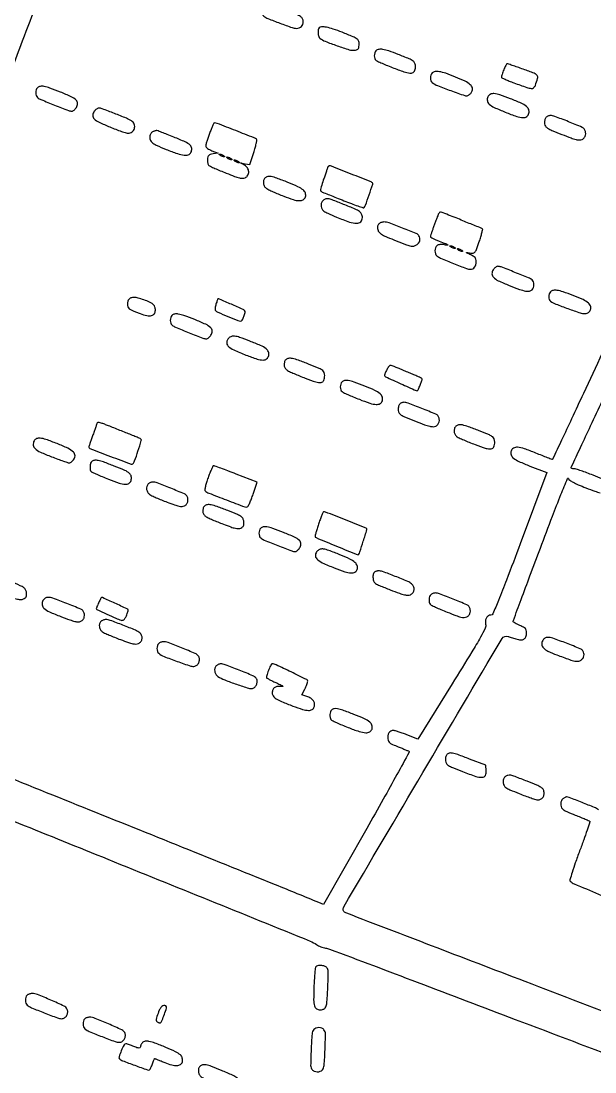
# Model space of a CAD drawing. Header units: metres. Extents: x 244 to 6504, y 133 to 4776.
# Drawn here: x 3551.1 to 3808.2, y 1717.7 to 2188.7 of the extents above; entities that cross this region are included whole.
import ezdxf

# ---------------------------------------------------------------- set-up
doc = ezdxf.new("R2010")
doc.units = ezdxf.units.M
doc.header["$MEASUREMENT"] = 0

msp = doc.modelspace()

# ---------------------------------------------------------------- linework, layer by layer
for points in [[(3073.43, 1797.58, -0.000015), (3212.47, 1744.26, -0.000001), (3356.48, 1689.04, -0.090549)], [(3360.94, 1697.34, -0.000001), (3222.9, 1750.06, -0.000075), (3098.13, 1797.73, -0.00214)], [(2390.74, 4302.36, -0.000001), (2436.6, 4383.87, -0.253439)], [(5649.78, 2908.29, -0.000001), (5592.12, 2927.27, -0.000136)], [(1770.95, 4232.21, -0.000001), (1756.31, 4203.53, -0.092463)], [(2358.85, 2292.47, -0.000002), (2402.87, 2275.77, -0.000001), (2455, 2255.99, -0.000469)], [(2661.8, 3304.26, -0.000001), (2697.55, 3290.75, -0.000089)], [(2166.88, 2385.74, -0.000003), (2059.01, 2428.09, -0.099946)], [(2836.31, 1902.63, -0.000001), (2798.12, 1918.05, -0.081722)], [(2910.82, 2101.23, -0.000002), (2871.64, 2116.15, -0.08954)], [(4072.04, 2648.41, -0.000003), (4098.22, 2621.39, -0.000215)], [(3742.17, 2759.42, 0.000002), (3749.92, 2779.53, 0.000119)], [(3810.74, 2887.17, 0.000009), (3776.68, 2810.24, 0.000019)], [(2835.59, 1257.96, 0.000001), (2811.6, 1266.94)], [(2724.87, 2153.38, -0.00001), (2851.52, 2105.29, -0.308463)], [(3433.83, 1894.18, -0.000012), (3289.85, 1953, -0.000025), (3146.63, 2011.53, -0.11823)], [(2592.86, 1267.89, -0.000002), (2552.45, 1283.32, -0.105537)], [(3876.12, 2185.9, -0.000016), (3862.9, 2154.5, -0.000017), (3849.7, 2123.12, -0.088776)], [(3516.32, 2200.84, -0.000009), (3520.1, 2210.15, -0.000058)], [(3811.41, 2039.83, -0.000862), (3803.01, 2021.78, -0.00006), (3797.73, 2010.48, -0.000099), (3793.26, 2000.95, -0.000003), (3789.22, 1992.32, -0.031217), (3789.16, 1992.21, -0.358181), (3789.06, 1992.17, -0.000409), (3786.93, 1993, -0.003164), (3784.52, 1993.95, -0.001908), (3781.68, 1995.1, 0.01332), (3776.56, 1997.05, 0.063688), (3773.51, 1997.69, 0.144844), (3771.67, 1997.31, 0.19493), (3770.59, 1996.01, 0.162486), (3770.62, 1994.3, 0.141932), (3771.66, 1992.84, 0.063184), (3774.14, 1991.34, 0.011609), (3779.08, 1989.29), (3786.66, 1986.34), (3774.7, 1954.4, -0.001281), (3768.56, 1938.16, -0.006359), (3764.98, 1929.08, -0.003828), (3762.43, 1923.01, -0.300176), (3761.6, 1922.46, 0.131357), (3760.44, 1922.15, 0.128751), (3759.58, 1921.3, 0.108894), (3759.15, 1920.01, 0.075065), (3759.23, 1918.46, -0.160951), (3758.99, 1916.56, -0.017594), (3756.95, 1912.6, -0.01018), (3753.05, 1905.97, -0.001253), (3744.21, 1891.69), (3728.79, 1866.94), (3723.85, 1868.86, 0.006761), (3721.88, 1869.6, 0.008649), (3720.05, 1870.22, 0.006947), (3718.5, 1870.69, 0.070079), (3717.83, 1870.79, 0.133424), (3716.76, 1870.5, 0.116672), (3715.92, 1869.7, 0.099571), (3715.43, 1868.48, 0.074118), (3715.39, 1867.03, 0.086748), (3715.7, 1865.98, 0.115157), (3716.34, 1865.21, 0.060911), (3717.56, 1864.5, 0.010351), (3720.06, 1863.48, -0.004456), (3721.79, 1862.79, -0.006357), (3723.32, 1862.15, -0.003708), (3724.59, 1861.59, -0.090496), (3724.91, 1861.37, -0.333299), (3724.96, 1861.01, -0.000193), (3719.51, 1851.07, -0.002147), (3713.35, 1839.97, -0.001295), (3705.96, 1826.87), (3686.61, 1792.76), (3684.55, 1793.62, 0.002996), (3665.12, 1801.58, 0.000075), (3576.28, 1837.36, 0.000083), (3488.11, 1872.83, 0.002648)], [(3826.61, 1739.25, -0.000098), (3776.91, 1758.25, -0.000161), (3734.93, 1774.32, -0.000007), (3697.02, 1788.85, -0.036058), (3696.29, 1789.2, -0.420479), (3695.62, 1791.68, -0.000346), (3731.07, 1851.87, -0.00035), (3766.59, 1912, -0.365842), (3769.28, 1912.94, 0.012075), (3769.76, 1912.77, 0.002214), (3770.66, 1912.47, 0.002379), (3771.72, 1912.14, 0.002161), (3772.81, 1911.81, 0.053033), (3774.96, 1911.41, 0.154928), (3776.41, 1911.74, 0.182339), (3777.25, 1912.8, 0.078587), (3777.54, 1914.61, 0.060975), (3777.41, 1915.69, 0.126977), (3777.01, 1916.43, 0.086183), (3776.19, 1917.05, 0.01829), (3774.56, 1917.82, -0.013893), (3773.42, 1918.35, -0.020894), (3772.45, 1918.88, -0.016692), (3771.72, 1919.36, -0.249196), (3771.58, 1919.62, -0.084418), (3771.66, 1920.03, -0.000072), (3775.16, 1929.51, -0.000771), (3779.09, 1940.09, -0.000472), (3783.76, 1952.55, -0.001558), (3789.15, 1966.78, -0.004633), (3792.97, 1976.49, -0.002001), (3795.91, 1983.7, -0.69982), (3796.33, 1983.68, 0.167408), (3796.88, 1982.94, 0.028121), (3798.4, 1982.02, 0.02199), (3800.72, 1980.92, 0.007728), (3804.15, 1979.53, 0.005399), (3808.19, 1978.02, 0.028314), (3810.47, 1977.34, 0.054267)], [(3547.02, 2166.94, -0.001275), (3551.79, 2179.86, -0.004063), (3558.46, 2197.35, -0.001088)], [(3443.76, 1890.56, -0.00001), (3456.01, 1923.2, -0.000175)], [(4088.57, 1641.86, -0.000003), (4069.13, 1648.86, -0.000251)], [(3121.11, 1058.8, -0.000012), (2978.85, 1116.92, -0.000024), (2837.26, 1174.78, -0.126636)], [(3509.87, 1845.44, -0.000461), (3590.01, 1813.07, -0.000033), (3680.68, 1776.36, -0.060123), (3683.49, 1774.8, 0.041907), (3684.3, 1774.31, 0.02342), (3685.35, 1773.86, 0.023222), (3686.46, 1773.49, 0.0347), (3687.46, 1773.29, -0.057262), (3689.27, 1772.83, -0.000056), (3728.59, 1757.98, -0.000567), (3772.52, 1741.32, -0.000348), (3824.24, 1721.6, 0.000566)], [(3811.69, 1983.36, 0.004608), (3807.35, 1985.16, 0.006765), (3804.57, 1986.24, 0.008624), (3801.98, 1987.16, 0.006966), (3799.8, 1987.86, 0.06895), (3798.85, 1988.01, -0.035102), (3798.27, 1988.06, -0.064967), (3797.82, 1988.2, -0.105595), (3797.56, 1988.38, -0.283599), (3797.52, 1988.6, -0.015591), (3797.71, 1989.04, -0.00002), (3801.75, 1997.66, -0.000178), (3806.27, 2007.32, -0.00011), (3811.59, 2018.67)], [(3521.25, 1830.31, 0.000027), (3485.54, 1844.15, 0.000122)], [(3809.83, 1835.28, 0.044716), (3807.97, 1836.25, 0.003063), (3802.44, 1838.48, 0.001766), (3796.65, 1840.76, 0.093057), (3795.48, 1840.98, 0.101218), (3795.23, 1840.93, 0.019553), (3794.81, 1840.73, 0.020077), (3794.32, 1840.45, 0.017346), (3793.84, 1840.12, 0.078062), (3793.34, 1839.62, 0.075272), (3793.01, 1838.99, 0.066536), (3792.86, 1838.21, 0.043789), (3792.88, 1837.31, 0.09811), (3793.26, 1836.13, 0.116672), (3794.04, 1835.28, 0.049986), (3795.62, 1834.41, 0.00588), (3799.33, 1832.88, -0.002509), (3801.74, 1831.91, -0.003816), (3803.82, 1831.04, -0.001445), (3805.6, 1830.28, -0.094304), (3805.87, 1830.09, -0.284749), (3805.94, 1829.79, -0.000923), (3804.68, 1826.06, -0.004572), (3803.19, 1821.8, -0.0028), (3801.35, 1816.81, 0.004415), (3799.39, 1811.4, 0.00945), (3797.99, 1807.19, 0.004566), (3796.98, 1803.83, 0.274641), (3797.13, 1803.24, 0.096169), (3798.94, 1802.03, 0.000415), (3820.7, 1792.88, 0.000223)]]:
    msp.add_lwpolyline(points, format="xyb")
for points in [[(3659.4, 2195.6, 0.172792), (3659, 2194.75, 0.045904), (3658.99, 2193.23, 0.046058), (3659.25, 2191.73, 0.162948), (3659.79, 2190.93, 0.069332), (3661.68, 2189.85, 0.005534), (3667.06, 2187.76, 0.004877), (3672.54, 2185.76, 0.085093), (3674.4, 2185.44, 0.081626), (3675.68, 2185.65, 0.112256), (3676.67, 2186.26, 0.114015), (3677.29, 2187.23, 0.086152), (3677.51, 2188.48, 0.124113), (3677.19, 2189.74, 0.123903), (3676.31, 2190.7, 0.046977), (3674.41, 2191.72, 0.004961), (3669.72, 2193.62, 0.013858), (3665.78, 2195.05, 0.03279), (3662.76, 2195.84, 0.043416), (3660.56, 2196.07, 0.20309)], [(3684.58, 2185.66, 0.172792), (3684.17, 2184.82, 0.045904), (3684.16, 2183.3, 0.046058), (3684.43, 2181.8, 0.162948), (3684.96, 2180.99, 0.070758), (3687.34, 2179.64, 0.009877), (3692.67, 2177.66, 0.008367), (3698.1, 2175.86, 0.100242), (3700.29, 2175.64, 0.035375), (3701.41, 2175.83, 0.136688), (3702.02, 2176.17, 0.137683), (3702.36, 2176.77, 0.036094), (3702.55, 2177.88, 0.094259), (3702.4, 2179.51, 0.162321), (3701.64, 2180.62, 0.062553), (3699.81, 2181.68, 0.005608), (3694.9, 2183.68, 0.013858), (3690.95, 2185.12, 0.03279), (3687.93, 2185.91, 0.043416), (3685.73, 2186.13, 0.20309)], [(3710.1, 2175.38, 0.121637), (3709.53, 2174.42, 0.077372), (3709.34, 2173.13, 0.079462), (3709.55, 2171.88, 0.145691), (3710.14, 2171.04, 0.062187), (3710.74, 2170.68, 0.003335), (3712.81, 2169.77, 0.005178), (3715.3, 2168.73, 0.003748), (3718.09, 2167.63, 0.013336), (3723.29, 2165.77, 0.093053), (3725.96, 2165.42, 0.248194), (3727.32, 2166.24, 0.136592), (3727.86, 2168.16, 0.094026), (3727.57, 2169.7, 0.144409), (3726.74, 2170.75, 0.056354), (3724.9, 2171.78, 0.005196), (3720.07, 2173.75, 0.010394), (3715.8, 2175.33, 0.043212), (3713.14, 2176.01, 0.079942), (3711.35, 2176.01, 0.158342)], [(3767.34, 2166.88, 0.006993), (3766.93, 2165.82, 0.008942), (3766.59, 2164.83, 0.007206), (3766.33, 2163.99, 0.072136), (3766.28, 2163.63, 0.283376), (3766.46, 2163.33, 0.007543), (3767.93, 2162.62, 0.013603), (3769.75, 2161.83, 0.008621), (3771.91, 2161.01, 0.003345), (3777.67, 2158.97, 0.05472), (3779.66, 2158.51, 0.203753), (3780.73, 2158.83, 0.130384), (3781.5, 2159.9, 0.022679), (3782.53, 2163.04, 0.232705), (3782.29, 2164.34, 0.140833), (3781.03, 2165.3, 0.006965), (3776.09, 2167.13, 0.001905), (3773.44, 2168.06, 0.00293), (3771.14, 2168.84, 0.000975), (3769.15, 2169.5, 0.083334), (3768.83, 2169.55, 0.252284), (3768.62, 2169.43, 0.014647), (3768.22, 2168.77, 0.019376), (3767.78, 2167.9, 0.012789)], [(3735.27, 2165.44, 0.121606), (3734.7, 2164.48, 0.07741), (3734.51, 2163.19, 0.079707), (3734.72, 2161.95, 0.148195), (3735.31, 2161.12, 0.070136), (3737.68, 2159.78, 0.007463), (3743.61, 2157.53, 0.004186), (3749.87, 2155.33, 0.175828), (3751.27, 2155.36, 0.063265), (3751.75, 2155.62, 0.034879), (3752.27, 2156.04, 0.034162), (3752.75, 2156.56, 0.046087), (3753.1, 2157.09, 0.190317), (3753.28, 2158.67, 0.147101), (3752.36, 2160.17, 0.069033), (3750.01, 2161.73, 0.01647), (3745.72, 2163.63, 0.011253), (3741.35, 2165.29, 0.041995), (3738.5, 2166.03, 0.073912), (3736.57, 2166.07, 0.166909)], [(3558.41, 2158.81, 0.121707), (3557.83, 2157.86, 0.077289), (3557.64, 2156.57, 0.078919), (3557.85, 2155.31, 0.140234), (3558.44, 2154.45, 0.075478), (3560, 2153.51, 0.00307), (3566.1, 2151.05, 0.002644), (3572.31, 2148.63, 0.091929), (3573.84, 2148.35, 0.1241), (3574.28, 2148.46, 0.044854), (3574.83, 2148.82, 0.041089), (3575.38, 2149.34, 0.038349), (3575.86, 2149.96, 0.144616), (3576.4, 2151.75, 0.204264), (3575.76, 2153.27, 0.083875), (3573.55, 2154.79, 0.013489), (3568.73, 2156.88, 0.007872), (3564.03, 2158.68, 0.0413), (3561.36, 2159.41, 0.085269), (3559.64, 2159.44, 0.158885)], [(3760.23, 2154.71, 0.147554), (3759.99, 2152.96, 0.175112), (3760.8, 2151.5, 0.072643), (3763.08, 2150.02, 0.01136), (3768.01, 2147.9, 0.012445), (3773.16, 2145.97, 0.072324), (3776, 2145.43, 0.177487), (3777.64, 2145.95, 0.168341), (3778.61, 2147.42, 0.155306), (3778.51, 2149.08, 0.133998), (3777.47, 2150.48, 0.061709), (3775.1, 2151.92, 0.011604), (3770.41, 2153.89, 0.011258), (3765.64, 2155.64, 0.062218), (3762.96, 2156.2, 0.14201), (3761.32, 2155.86, 0.166531)], [(3583.86, 2148.27, 0.143551), (3583.25, 2146.46, 0.208304), (3583.85, 2144.91, 0.086906), (3586.05, 2143.36, 0.014476), (3590.81, 2141.27, 0.005987), (3593.54, 2140.19, 0.007848), (3596.07, 2139.28, 0.005978), (3598.19, 2138.58, 0.070953), (3599.05, 2138.44, 0.165981), (3600.84, 2139.01, 0.171354), (3601.89, 2140.55, 0.163229), (3601.76, 2142.47, 0.151632), (3600.5, 2143.99, 0.046973), (3598.26, 2145.17, 0.005346), (3592.94, 2147.3, 0.003608), (3587.43, 2149.39, 0.088964), (3585.83, 2149.67, 0.109729), (3585.38, 2149.57, 0.04576), (3584.85, 2149.26, 0.042368), (3584.31, 2148.81, 0.042608)], [(3786.18, 2145.41, 0.081516), (3785.89, 2144.91, 0.039567), (3785.69, 2144.21, 0.037876), (3785.58, 2143.43, 0.044499), (3785.6, 2142.68, 0.131697), (3786.04, 2141.6, 0.093637), (3787.01, 2140.72, 0.038502), (3788.95, 2139.71, 0.004858), (3793.31, 2137.92, 0.005168), (3797.47, 2136.31, 0.029054), (3799.74, 2135.61, 0.057623), (3801.24, 2135.41, 0.110577), (3802.42, 2135.66, 0.11904), (3803.4, 2136.43, 0.107803), (3803.97, 2137.58, 0.102934), (3804.01, 2138.91, 0.099367), (3803.53, 2140.17, 0.152702), (3802.46, 2141.07, 0.003548), (3796.29, 2143.62, 0.005103), (3790.25, 2145.99, 0.0911), (3788.2, 2146.36, 0.065849), (3787.68, 2146.29, 0.044452), (3787.1, 2146.08, 0.044404), (3786.58, 2145.77, 0.065059)], [(3610.47, 2139.29, 0.083087), (3610.01, 2139.08, 0.052697), (3609.55, 2138.7, 0.051293), (3609.18, 2138.22, 0.064817), (3608.94, 2137.71, 0.121339), (3608.82, 2135.89, 0.165565), (3609.6, 2134.46, 0.076876), (3611.67, 2133.09, 0.012553), (3616.1, 2131.18, 0.011392), (3621.11, 2129.3, 0.05357), (3624.1, 2128.61, 0.113988), (3625.98, 2128.8, 0.189076), (3627.18, 2129.82, 0.141609), (3627.56, 2131.61, 0.194478), (3626.85, 2133.07, 0.076867), (3624.6, 2134.53, 0.010915), (3619.52, 2136.7, 0.001506), (3616.6, 2137.86, 0.002456), (3614.11, 2138.82, 0.000332), (3611.89, 2139.66, 0.20422), (3611.76, 2139.66, -0.03769), (3611.65, 2139.62, -0.002418), (3611.32, 2139.52, -0.003526), (3610.92, 2139.41, -0.002617)], [(3635.52, 2138.37, 0.006477), (3634.86, 2136.51, 0.008286), (3634.3, 2134.78, 0.006633), (3633.88, 2133.31, 0.067447), (3633.79, 2132.69, 0.187876), (3633.97, 2132.22, 0.045946), (3634.6, 2131.65, 0.039808), (3635.51, 2131.08, 0.027716), (3636.61, 2130.57), (3639.42, 2129.47), (3637.1, 2129.14, 0.028383), (3635.82, 2128.88, 0.125853), (3635.15, 2128.51, 0.141145), (3634.78, 2127.89, 0.039137), (3634.58, 2126.76, 0.041129), (3634.57, 2125.93, 0.042201), (3634.7, 2125.11, 0.045841), (3634.93, 2124.42, 0.115702), (3635.25, 2124.01, 0.064075), (3635.88, 2123.61, 0.003947), (3637.89, 2122.69, 0.005809), (3640.32, 2121.65, 0.004268), (3643.03, 2120.54, 0.006042), (3646.74, 2119.11, 0.028873), (3648.91, 2118.45, 0.053094), (3650.37, 2118.25, 0.114149), (3651.48, 2118.48, 0.155102), (3652.69, 2119.58, 0.146061), (3653.08, 2121.2, 0.133478), (3652.53, 2122.89, 0.122345), (3651.18, 2124.13), (3649.36, 2125.13), (3651.43, 2124.75), (3653.51, 2124.37), (3655.32, 2129.79, 0.011521), (3655.97, 2131.91, 0.017568), (3656.43, 2133.77, 0.012359), (3656.7, 2135.3, 0.253102), (3656.55, 2135.73, 0.090206), (3655.55, 2136.35, 0.000806), (3647.25, 2139.61, 0.000788), (3638.93, 2142.84, 0.092433), (3637.79, 2143.05, 0.277732), (3637.52, 2142.88, 0.00884), (3636.9, 2141.68, 0.014782), (3636.23, 2140.17, 0.009433)], [(3641.74, 2128.48, -0.027796), (3642.08, 2128.23, -0.102785), (3642.25, 2128.02, -0.335455), (3642.22, 2127.89, -0.190341), (3642.07, 2127.83, -0.067616), (3641.75, 2127.88, -0.024967), (3641.31, 2128.02, -0.024204), (3640.84, 2128.23, -0.026766), (3640.41, 2128.48, -0.027796), (3640.07, 2128.72, -0.102785), (3639.91, 2128.93, -0.335455), (3639.93, 2129.06, -0.190341), (3640.08, 2129.12, -0.067616), (3640.41, 2129.07, -0.024967), (3640.84, 2128.93, -0.024204), (3641.31, 2128.72, -0.026766)], [(3645.05, 2127.15, -0.027796), (3645.39, 2126.9, -0.102785), (3645.56, 2126.7, -0.335455), (3645.54, 2126.57, -0.190341), (3645.38, 2126.51, -0.067616), (3645.06, 2126.55, -0.024967), (3644.62, 2126.7, -0.024204), (3644.16, 2126.9, -0.026766), (3643.73, 2127.15, -0.027796), (3643.39, 2127.4, -0.102785), (3643.22, 2127.6, -0.335455), (3643.24, 2127.73, -0.190341), (3643.4, 2127.79, -0.067616), (3643.72, 2127.75, -0.024967), (3644.16, 2127.6, -0.024204), (3644.62, 2127.4, -0.026766)], [(3648.36, 2125.83, -0.027796), (3648.7, 2125.58, -0.102785), (3648.87, 2125.37, -0.335455), (3648.85, 2125.24, -0.190341), (3648.7, 2125.18, -0.067616), (3648.37, 2125.23, -0.024967), (3647.94, 2125.37, -0.024204), (3647.47, 2125.58, -0.026766), (3647.04, 2125.83, -0.027796), (3646.7, 2126.07, -0.102785), (3646.53, 2126.28, -0.335455), (3646.55, 2126.41, -0.190341), (3646.71, 2126.47, -0.067616), (3647.03, 2126.42, -0.024967), (3647.47, 2126.28, -0.024204), (3647.94, 2126.07, -0.026766)], [(3688.43, 2123.01, 0.005501), (3688.23, 2122.47, 0.000424), (3687.73, 2121.01, 0.000581), (3687.13, 2119.26, 0.000444), (3686.49, 2117.35, 0.004975), (3685.53, 2114.42, 0.052719), (3685.28, 2113.2, 0.167151), (3685.44, 2112.53, 0.161692), (3685.99, 2112.08, -0.004236), (3686.76, 2111.78, -0.000207), (3689.31, 2110.77, -0.000336), (3692.35, 2109.55, -0.000243), (3695.73, 2108.19, 0.005788), (3699.06, 2106.9, 0.009269), (3701.94, 2105.88, 0.00366), (3704.39, 2105.08, 0.283586), (3704.77, 2105.18, 0.107387), (3705.38, 2106.15, 0.003078), (3707.02, 2110.81, 0.001532), (3708.69, 2115.68, 0.290008), (3708.57, 2116.17, 0.097513), (3707.89, 2116.61, 0.000355), (3698.99, 2120.16, 0.000366), (3690.09, 2123.68, 0.094411), (3689.27, 2123.84, 0.129937), (3689.04, 2123.78, 0.064445), (3688.8, 2123.59, 0.057361), (3688.58, 2123.33, 0.053524)], [(3660.42, 2118.41, 0.128172), (3659.77, 2117.3, 0.105458), (3659.68, 2115.93, 0.102069), (3660.16, 2114.61, 0.112338), (3661.12, 2113.64, 0.03319), (3662.03, 2113.13, 0.004882), (3663.97, 2112.24, 0.005492), (3666.28, 2111.24, 0.004693), (3668.74, 2110.24, 0.01718), (3673.04, 2108.69, 0.069056), (3675.78, 2108.22, 0.141945), (3677.5, 2108.65, 0.185496), (3678.5, 2109.9, 0.159147), (3678.48, 2111.57, 0.14059), (3677.49, 2113.01, 0.065233), (3675.14, 2114.48, 0.012867), (3670.57, 2116.42, 0.005957), (3665.66, 2118.29, 0.039849), (3663.15, 2119, 0.092153), (3661.58, 2119.01, 0.153897)], [(3686.52, 2108.4, 0.07805), (3686.03, 2107.9, 0.075243), (3685.7, 2107.27, 0.066537), (3685.55, 2106.5, 0.043849), (3685.57, 2105.59, 0.103518), (3685.96, 2104.41, 0.110713), (3686.79, 2103.52, 0.046467), (3688.47, 2102.58, 0.005436), (3692.42, 2100.87, 0.014869), (3698.2, 2098.65, 0.079339), (3701.52, 2098.06, 0.212552), (3703.28, 2098.8, 0.190496), (3704.01, 2100.64, 0.102761), (3703.68, 2102.2, 0.138659), (3702.78, 2103.31, 0.052863), (3700.77, 2104.42, 0.004978), (3695.55, 2106.56, 0.00223), (3690.41, 2108.58, 0.042031), (3688.75, 2109.06, 0.132078), (3687.67, 2109, 0.077167)], [(3737.9, 2101.88, 0.000034), (3737.58, 2101.04, 0.000008), (3737.07, 2099.65, 0.000009), (3736.49, 2098.07, 0.000009), (3735.9, 2096.49, 0.004386), (3735.36, 2094.98, 0.006091), (3734.9, 2093.62, 0.003903), (3734.54, 2092.47, 0.0744), (3734.48, 2092.1, 0.267737), (3734.64, 2091.82, 0.012389), (3735.65, 2091.27, 0.017743), (3736.93, 2090.66, 0.011502), (3738.45, 2090.05, -0.004424), (3741.34, 2088.95, -0.072283), (3742.23, 2088.43, -0.761534), (3742.14, 2088.22, -0.017857), (3740.44, 2088.5, 0.040121), (3739.57, 2088.6, 0.045003), (3738.73, 2088.55, 0.049613), (3738, 2088.37, 0.088112), (3737.46, 2088.07, 0.127115), (3736.76, 2087.1, 0.088493), (3736.5, 2085.77, 0.08962), (3736.71, 2084.45, 0.13578), (3737.37, 2083.5, 0.07346), (3739.07, 2082.47, 0.00406), (3744.83, 2080.09, 0.003448), (3750.7, 2077.77, 0.092608), (3752.34, 2077.47, 0.112954), (3753.43, 2077.72, 0.116731), (3754.29, 2078.41, 0.099958), (3754.83, 2079.52, 0.064479), (3755.02, 2080.94, 0.063867), (3754.88, 2081.97, 0.117894), (3754.49, 2082.71, 0.083069), (3753.69, 2083.36, 0.020634), (3752.2, 2084.12, -0.007892), (3751.2, 2084.6, -0.044648), (3750.7, 2084.91, -0.679609), (3750.73, 2085.01, -0.091909), (3751.04, 2084.99, 0.044328), (3753.11, 2084.64, 0.207744), (3754.23, 2085.02, 0.115962), (3755.07, 2086.27, 0.010156), (3756.38, 2089.88, 0.008477), (3757.06, 2091.99, 0.013626), (3757.55, 2093.82, 0.007355), (3757.9, 2095.33, 0.316522), (3757.78, 2095.62, 0.041884), (3757.25, 2095.88, 0.000221), (3751.91, 2098.05, 0.001011), (3745.96, 2100.45, 0.000722), (3739.29, 2103.11, 0.184165), (3738.94, 2103.12, 0.093532), (3738.54, 2102.88, 0.072213), (3738.18, 2102.45, 0.051148)], [(3711.26, 2097.63, 0.07051), (3710.91, 2097.06, 0.080534), (3710.75, 2096.44, 0.06979), (3710.79, 2095.73, 0.038555), (3711.02, 2094.89, 0.120099), (3711.68, 2093.88, 0.057703), (3712.95, 2092.95, 0.030615), (3715.13, 2091.87, 0.006182), (3719.13, 2090.25, 0.00372), (3723.81, 2088.47, 0.038402), (3725.79, 2087.9, 0.098948), (3727.06, 2087.89, 0.097549), (3728.24, 2088.37, 0.076271), (3729.21, 2089.24, 0.106987), (3729.73, 2090.27, 0.113439), (3729.77, 2091.38, 0.09397), (3729.33, 2092.48, 0.153805), (3728.17, 2093.46, 0.004313), (3722, 2095.96, 0.006244), (3715.95, 2098.26, 0.088092), (3713.68, 2098.67, 0.057441), (3713.02, 2098.59, 0.043562), (3712.33, 2098.36, 0.044559), (3711.7, 2098.03, 0.074212)], [(3745.08, 2087.4, -0.027796), (3745.42, 2087.16, -0.102785), (3745.59, 2086.95, -0.335455), (3745.56, 2086.82, -0.190341), (3745.41, 2086.76, -0.067616), (3745.09, 2086.81, -0.024967), (3744.65, 2086.95, -0.024204), (3744.18, 2087.16, -0.026766), (3743.75, 2087.4, -0.027796), (3743.41, 2087.65, -0.102785), (3743.25, 2087.86, -0.335455), (3743.27, 2087.99, -0.190341), (3743.42, 2088.05, -0.067616), (3743.75, 2088, -0.024967), (3744.18, 2087.86, -0.024204), (3744.65, 2087.65, -0.026766)], [(3748.39, 2086.08, -0.027796), (3748.73, 2085.83, -0.102785), (3748.9, 2085.63, -0.335455), (3748.88, 2085.5, -0.190341), (3748.72, 2085.44, -0.067616), (3748.4, 2085.48, -0.024967), (3747.96, 2085.63, -0.024204), (3747.5, 2085.83, -0.026766), (3747.07, 2086.08, -0.027796), (3746.73, 2086.33, -0.102785), (3746.56, 2086.53, -0.335455), (3746.58, 2086.66, -0.190341), (3746.73, 2086.72, -0.067616), (3747.06, 2086.68, -0.024967), (3747.49, 2086.53, -0.024204), (3747.96, 2086.33, -0.026766)], [(3762.6, 2077.18, 0.144616), (3762.06, 2075.39, 0.204264), (3762.7, 2073.87, 0.083875), (3764.91, 2072.35, 0.013489), (3769.73, 2070.26, 0.007872), (3774.43, 2068.46, 0.0413), (3777.1, 2067.73, 0.085269), (3778.82, 2067.7, 0.158885), (3780.06, 2068.33, 0.121707), (3780.63, 2069.28, 0.077289), (3780.82, 2070.57, 0.078919), (3780.61, 2071.83, 0.140234), (3780.02, 2072.69, 0.075478), (3778.46, 2073.63, 0.00307), (3772.36, 2076.09, 0.002644), (3766.15, 2078.51, 0.091929), (3764.62, 2078.79, 0.1241), (3764.18, 2078.68, 0.044854), (3763.63, 2078.32, 0.041089), (3763.08, 2077.8, 0.038349)], [(3788.27, 2067.4, 0.123423), (3787.69, 2066.43, 0.075621), (3787.5, 2065.11, 0.079207), (3787.71, 2063.87, 0.171759), (3788.3, 2063.11, 0.048272), (3790.73, 2061.87, 0.006507), (3796.1, 2059.85, 0.004884), (3801.61, 2057.91, 0.081824), (3803.52, 2057.6, 0.056095), (3804.32, 2057.69, 0.068202), (3805.03, 2057.95, 0.072111), (3805.62, 2058.39, 0.074229), (3806.05, 2058.96, 0.180478), (3806.28, 2060.69, 0.156764), (3805.34, 2062.28, 0.073818), (3802.9, 2063.88, 0.017439), (3798.39, 2065.76, 0.008884), (3793.9, 2067.37, 0.041455), (3791.24, 2068.03, 0.080616), (3789.5, 2068.03, 0.157242)], [(3599.48, 2064.09, 0.121661), (3598.9, 2063.13, 0.077344), (3598.71, 2061.84, 0.079274), (3598.92, 2060.59, 0.143783), (3599.51, 2059.74, 0.058678), (3600.05, 2059.41, 0.007644), (3601.29, 2058.84, 0.008814), (3602.79, 2058.22, 0.007266), (3604.41, 2057.61, 0.033814), (3607.45, 2056.74, 0.106882), (3609.56, 2056.75, 0.190815), (3610.79, 2057.57, 0.15333), (3611.26, 2059.11, 0.069897), (3611.04, 2060.56, 0.128265), (3610.43, 2061.58, 0.082485), (3609.19, 2062.45, 0.017455), (3606.77, 2063.5, 0.020752), (3604.08, 2064.43, 0.053211), (3602.07, 2064.81, 0.07943), (3600.56, 2064.7, 0.137906)], [(3638.41, 2061.84, 0.026077), (3638.15, 2060.89, 0.035023), (3638.02, 2060, 0.037819), (3638.02, 2059.29, 0.188187), (3638.19, 2058.93, 0.086359), (3639.3, 2058.21, 0.003448), (3643.74, 2056.34, 0.003214), (3648.24, 2054.51, 0.094977), (3649.45, 2054.28, 0.273411), (3650.17, 2054.71, 0.037407), (3650.94, 2056.38, 0.037558), (3651.44, 2058.16, 0.254834), (3651.19, 2059, 0.089847), (3650.55, 2059.44, 0.000838), (3645.29, 2061.76, 0.000741), (3640, 2064.08, 0.103235), (3639.33, 2064.22, 0.307134), (3639.26, 2064.17, 0.002509), (3639, 2063.52, 0.00774), (3638.72, 2062.75, 0.004768)], [(3618.69, 2056.8, 0.121707), (3618.11, 2055.85, 0.077289), (3617.92, 2054.55, 0.078919), (3618.13, 2053.3, 0.140234), (3618.72, 2052.44, 0.075478), (3620.28, 2051.5, 0.00307), (3626.38, 2049.04, 0.002644), (3632.59, 2046.62, 0.091929), (3634.12, 2046.33, 0.1241), (3634.56, 2046.45, 0.044854), (3635.11, 2046.81, 0.041089), (3635.67, 2047.33, 0.038349), (3636.14, 2047.95, 0.144455), (3636.69, 2049.76, 0.206312), (3636.04, 2051.29, 0.084323), (3633.79, 2052.82, 0.013489), (3628.88, 2054.89, 0.006675), (3624.07, 2056.7, 0.040276), (3621.5, 2057.4, 0.088632), (3619.87, 2057.41, 0.15543)], [(3644.11, 2046.62, 0.166433), (3643.21, 2044.78, 0.234317), (3643.79, 2043.09, 0.087464), (3646.37, 2041.32, 0.01513), (3651.84, 2039.03, 0.012115), (3656.85, 2037.25, 0.074374), (3659.55, 2036.79, 0.18258), (3661.11, 2037.34, 0.157146), (3662.03, 2038.82, 0.160437), (3661.91, 2040.47, 0.132529), (3660.83, 2041.87, 0.060836), (3658.4, 2043.31, 0.011594), (3653.63, 2045.25, 0.006182), (3648.98, 2046.96, 0.049163), (3646.75, 2047.5, 0.116889), (3645.33, 2047.37, 0.11618)], [(3669.69, 2036.93, 0.128411), (3669.05, 2035.82, 0.105778), (3668.96, 2034.45, 0.101782), (3669.44, 2033.12, 0.109947), (3670.4, 2032.13, 0.037584), (3671.34, 2031.61, 0.005266), (3673.37, 2030.71, 0.005992), (3675.8, 2029.69, 0.005058), (3678.4, 2028.67, 0.01359), (3683.21, 2026.98, 0.110513), (3685.51, 2026.77, 0.268175), (3686.69, 2027.68, 0.098478), (3687.12, 2029.81, 0.082521), (3686.89, 2031.19, 0.155047), (3686.22, 2032.1, 0.05626), (3684.69, 2032.96, 0.004008), (3680.16, 2034.84, 0.007254), (3675.32, 2036.72, 0.039867), (3672.63, 2037.48, 0.084222), (3670.91, 2037.53, 0.162979)], [(3714.96, 2032.46, 0.011055), (3714.57, 2031.66, 0.013337), (3714.24, 2030.91, 0.01201), (3714, 2030.26, 0.083103), (3713.94, 2029.92, 0.293164), (3714.34, 2029.3, 0.001533), (3721.22, 2026.18, 0.001481), (3728.12, 2023.08, 0.318113), (3728.8, 2023.22, 0.07691), (3728.93, 2023.42, 0.003811), (3729.27, 2024.14, 0.006077), (3729.67, 2025.01, 0.004349), (3730.08, 2025.99, 0.009696), (3730.71, 2027.6, 0.123569), (3730.78, 2028.24, 0.226627), (3730.5, 2028.65, 0.042165), (3729.65, 2029.07, -0.005884), (3728.78, 2029.43, -0.000834), (3727, 2030.18, -0.00095), (3724.89, 2031.07, -0.000809), (3722.66, 2032.03, 0.003595), (3720.5, 2032.94, 0.005261), (3718.59, 2033.71, 0.00267), (3716.96, 2034.34, 0.090478), (3716.55, 2034.41, 0.193479), (3716.26, 2034.29, 0.030287), (3715.84, 2033.84, 0.029934), (3715.39, 2033.2, 0.02207)], [(3694.87, 2026.99, 0.121707), (3694.29, 2026.04, 0.077289), (3694.1, 2024.75, 0.078919), (3694.31, 2023.49, 0.140234), (3694.9, 2022.63, 0.064604), (3695.51, 2022.24, 0.003738), (3697.51, 2021.33, 0.005633), (3699.93, 2020.29, 0.004109), (3702.64, 2019.19, 0.013556), (3707.39, 2017.45, 0.064239), (3710.23, 2016.88, 0.144481), (3711.94, 2017.26, 0.191696), (3712.94, 2018.49, 0.156307), (3712.94, 2020.21, 0.141293), (3711.94, 2021.68, 0.067215), (3709.59, 2023.17, 0.013825), (3705.06, 2025.08, 0.006675), (3700.25, 2026.89, 0.040276), (3697.68, 2027.59, 0.088632), (3696.05, 2027.6, 0.15543)], [(3720.6, 2016.9, 0.082734), (3720.31, 2016.4, 0.03918), (3720.11, 2015.69, 0.037434), (3720, 2014.89, 0.04338), (3720.02, 2014.13, 0.126532), (3720.45, 2013.02, 0.100008), (3721.4, 2012.14, 0.039954), (3723.31, 2011.16, 0.004686), (3727.75, 2009.37, 0.005248), (3731.88, 2007.81, 0.02836), (3734.17, 2007.11, 0.055148), (3735.69, 2006.92, 0.1119), (3736.86, 2007.16, 0.120716), (3737.83, 2007.92, 0.107369), (3738.39, 2009.08, 0.102087), (3738.43, 2010.41, 0.098949), (3737.94, 2011.67, 0.154218), (3736.93, 2012.52, 0.003073), (3730.62, 2015.08, 0.004546), (3724.46, 2017.48, 0.089815), (3722.47, 2017.85, 0.073757), (3722, 2017.78, 0.044785), (3721.48, 2017.57, 0.043852), (3720.98, 2017.26, 0.058234)], [(3585.1, 2008.41, -0.000633), (3584.91, 2007.87, -0.00005), (3584.4, 2006.44, -0.000068), (3583.8, 2004.73, -0.000052), (3583.13, 2002.86, 0.002282), (3582.49, 2001.03, 0.003439), (3581.95, 1999.43, 0.001382), (3581.5, 1998.05, 0.078374), (3581.46, 1997.78, 0.310483), (3581.9, 1997.14, 0.001056), (3591.14, 1993.62, 0.001082), (3600.38, 1990.14, 0.293915), (3601.17, 1990.31, 0.111891), (3601.96, 1991.56, 0.006124), (3603.47, 1996.01, 0.00334), (3604.96, 2000.69, 0.298165), (3604.77, 2001.36, 0.075655), (3604.4, 2001.59, 0.001944), (3602.6, 2002.37, 0.004088), (3600.46, 2003.26, 0.002775), (3598.02, 2004.24, -0.000028), (3595.38, 2005.28, -0.000025), (3592.64, 2006.37, -0.000025), (3590.2, 2007.33, -0.00008), (3588.56, 2007.98, 0.011818), (3586.98, 2008.56, 0.051733), (3586.01, 2008.79, 0.112538), (3585.42, 2008.73, 0.23081)], [(3745.87, 2007.12, 0.127089), (3745.24, 2006.04, 0.101344), (3745.13, 2004.69, 0.098259), (3745.57, 2003.36, 0.111398), (3746.47, 2002.38, 0.045324), (3747.36, 2001.87, 0.005663), (3749.4, 2000.96, 0.006631), (3751.85, 1999.94, 0.005452), (3754.49, 1998.92, 0.012734), (3759.41, 1997.22, 0.109008), (3761.71, 1997.01, 0.270547), (3762.88, 1997.9, 0.097184), (3763.3, 2000.04, 0.079131), (3763.07, 2001.45, 0.158586), (3762.41, 2002.35, 0.057499), (3760.9, 2003.2, 0.00394), (3756.34, 2005.06, 0.007132), (3751.49, 2006.92, 0.039499), (3748.8, 2007.68, 0.083641), (3747.08, 2007.72, 0.162788)], [(3556.9, 2000.54, 0.150479), (3556.54, 1998.67, 0.18426), (3557.34, 1997.1, 0.07891), (3559.73, 1995.54, 0.013722), (3564.72, 1993.47, 0.002876), (3567.54, 1992.4, 0.004263), (3570.03, 1991.51, 0.001961), (3572.16, 1990.77, 0.082593), (3572.63, 1990.69, 0.126783), (3572.97, 1990.78, 0.029501), (3573.47, 1991.09, 0.02859), (3574.02, 1991.54, 0.024628), (3574.54, 1992.06, 0.179926), (3575.25, 1993.82, 0.205602), (3574.57, 1995.5, 0.084957), (3572.1, 1997.24, 0.017837), (3567.22, 1999.35, 0.008963), (3562.25, 2001.19, 0.055641), (3559.61, 2001.8, 0.132998), (3558, 2001.56, 0.167836)], [(3582.87, 1991.42, 0.177951), (3582.26, 1990.63, 0.057726), (3581.98, 1989.15, 0.057689), (3582.05, 1987.65, 0.173585), (3582.54, 1986.77, 0.076476), (3582.99, 1986.47, 0.00243), (3585.02, 1985.58, 0.004659), (3587.44, 1984.56, 0.003209), (3590.2, 1983.45, 0.012181), (3595.02, 1981.67, 0.065742), (3597.75, 1981.12, 0.155597), (3599.37, 1981.53, 0.179931), (3600.35, 1982.77, 0.122789), (3600.46, 1984.6, 0.170081), (3599.66, 1986.01, 0.075696), (3597.53, 1987.36, 0.01149), (3592.86, 1989.28, 0.004645), (3588.01, 1991.1, 0.034553), (3585.64, 1991.78, 0.079189), (3584.13, 1991.86, 0.115302)], [(3634.85, 1984.02, 0.011537), (3634.15, 1981.9, 0.01871), (3633.67, 1980.07, 0.014127), (3633.38, 1978.59, 0.257873), (3633.54, 1978.16, 0.088117), (3635.19, 1977.15, 0.002413), (3643.11, 1974.09, 0.001411), (3651.33, 1970.98, 0.171685), (3652.43, 1970.96, 0.194766), (3652.83, 1971.3, 0.01166), (3653.53, 1972.73, 0.016109), (3654.3, 1974.53, 0.011096), (3655.05, 1976.61), (3656.86, 1982), (3647.44, 1985.68, 0.002145), (3643.79, 1987.09, 0.003279), (3640.6, 1988.28, 0.001165), (3637.85, 1989.28, 0.086818), (3637.39, 1989.36, 0.279182), (3637.06, 1989.17, 0.009654), (3636.38, 1987.8, 0.015528), (3635.62, 1986.07, 0.009921)], [(3608.09, 1981.28, 0.128382), (3607.44, 1980.18, 0.10514), (3607.35, 1978.81, 0.101503), (3607.83, 1977.48, 0.111288), (3608.78, 1976.5, 0.036307), (3609.71, 1975.99, 0.005274), (3611.67, 1975.1, 0.005948), (3614.02, 1974.11, 0.005063), (3616.52, 1973.12, 0.006865), (3619.86, 1971.88, 0.031252), (3621.85, 1971.31, 0.056263), (3623.22, 1971.17, 0.105001), (3624.3, 1971.41, 0.125125), (3625.24, 1972.16, 0.105112), (3625.77, 1973.32, 0.09938), (3625.81, 1974.65, 0.099552), (3625.33, 1975.89, 0.152522), (3624.28, 1976.78, 0.003432), (3618.11, 1979.33, 0.004929), (3612.07, 1981.71, 0.091569), (3610.06, 1982.08, 0.056921), (3609.55, 1982.02, 0.038868), (3609, 1981.84, 0.039106), (3608.48, 1981.59, 0.061634)], [(3633.26, 1971.35, 0.128097), (3632.61, 1970.24, 0.105571), (3632.52, 1968.87, 0.102272), (3633, 1967.55, 0.112715), (3633.96, 1966.58, 0.035241), (3634.88, 1966.08, 0.005035), (3636.85, 1965.2, 0.005704), (3639.22, 1964.21, 0.004839), (3641.73, 1963.22, 0.006821), (3645.09, 1961.98, 0.03101), (3647.09, 1961.41, 0.05578), (3648.47, 1961.27, 0.105225), (3649.56, 1961.51, 0.056981), (3650.32, 1961.97, 0.120057), (3650.75, 1962.5, 0.100899), (3650.92, 1963.24, 0.032909), (3650.89, 1964.36, 0.087951), (3650.52, 1965.69, 0.130996), (3649.74, 1966.6, 0.051113), (3648.1, 1967.5, 0.004529), (3643.73, 1969.29, 0.007132), (3638.87, 1971.15, 0.039499), (3636.19, 1971.9, 0.083641), (3634.47, 1971.95, 0.162788)], [(3684.52, 1963.69, 0.003937), (3683.87, 1961.67, 0.005471), (3683.31, 1959.85, 0.003468), (3682.88, 1958.32, 0.067597), (3682.81, 1957.83, 0.302719), (3683.22, 1957.21, 0.000937), (3692.45, 1953.38, 0.000892), (3701.7, 1949.59, 0.345554), (3702.35, 1949.77, 0.078448), (3702.86, 1950.78, 0.002019), (3704.42, 1955.64, 0.000754), (3706.04, 1960.78, 0.2834), (3705.94, 1961.14, 0.097397), (3705.29, 1961.57, 0.000323), (3696.38, 1965.13, 0.000331), (3687.48, 1968.68, 0.094929), (3686.7, 1968.83, 0.294517), (3686.46, 1968.68, 0.006075), (3685.87, 1967.32, 0.012189), (3685.21, 1965.66, 0.007646)], [(3658.43, 1961.41, 0.121707), (3657.86, 1960.46, 0.077289), (3657.67, 1959.17, 0.078919), (3657.88, 1957.91, 0.140234), (3658.47, 1957.05, 0.075478), (3660.03, 1956.11, 0.00307), (3666.13, 1953.65, 0.002644), (3672.33, 1951.23, 0.091929), (3673.87, 1950.94, 0.1241), (3674.31, 1951.06, 0.044854), (3674.86, 1951.42, 0.041089), (3675.41, 1951.94, 0.038349), (3675.89, 1952.56, 0.144455), (3676.44, 1954.37, 0.206312), (3675.79, 1955.9, 0.084323), (3673.54, 1957.43, 0.013489), (3668.62, 1959.5, 0.006675), (3663.81, 1961.31, 0.040276), (3661.24, 1962.01, 0.088632), (3659.62, 1962.02, 0.15543)], [(3683.85, 1951.23, 0.164418), (3682.95, 1949.41, 0.23301), (3683.52, 1947.73, 0.087999), (3686.03, 1945.96, 0.015265), (3691.38, 1943.65, 0.013552), (3696.13, 1941.92, 0.064106), (3698.97, 1941.36, 0.143962), (3700.68, 1941.75, 0.191744), (3701.68, 1942.97, 0.15701), (3701.68, 1944.66, 0.138984), (3700.69, 1946.13, 0.066515), (3698.37, 1947.61, 0.013849), (3693.93, 1949.54, 0.006024), (3688.99, 1951.45, 0.047972), (3686.63, 1952.09, 0.115977), (3685.12, 1951.99, 0.122974)], [(3709.42, 1941.76, 0.134967), (3709.08, 1941.38, 0.058929), (3708.85, 1940.74, 0.048806), (3708.73, 1939.92, 0.033696), (3708.76, 1938.97, 0.08593), (3709.14, 1937.58, 0.136993), (3709.94, 1936.65, 0.050415), (3711.65, 1935.75, 0.003871), (3716.49, 1933.83, 0.005253), (3720.61, 1932.28, 0.028342), (3722.91, 1931.59, 0.055053), (3724.43, 1931.4, 0.111309), (3725.6, 1931.64, 0.131319), (3726.69, 1932.54, 0.13366), (3727.17, 1933.85, 0.126725), (3726.94, 1935.28, 0.111937), (3726.03, 1936.5, 0.078811), (3724.29, 1937.57, 0.00503), (3718.72, 1939.84, 0.004537), (3713.06, 1942.01, 0.092231), (3711.26, 1942.32, 0.045527), (3710.83, 1942.28, 0.026592), (3710.33, 1942.15, 0.026423), (3709.83, 1941.97, 0.040148)], [(3535.04, 1938.94, 0.153393), (3534.69, 1937.08, 0.184545), (3535.51, 1935.52, 0.076699), (3537.94, 1933.97, 0.012782), (3543.07, 1931.85, 0.005344), (3547.16, 1930.33, 0.028014), (3549.45, 1929.65, 0.05364), (3550.97, 1929.46, 0.111926), (3552.14, 1929.7, 0.054038), (3552.92, 1930.16, 0.120147), (3553.36, 1930.7, 0.103249), (3553.55, 1931.43, 0.033612), (3553.51, 1932.55, 0.089339), (3553.14, 1933.86, 0.129854), (3552.36, 1934.77, 0.05071), (3550.71, 1935.67, 0.004557), (3546.35, 1937.46, 0.009932), (3541.08, 1939.45, 0.052675), (3538.08, 1940.16, 0.118672), (3536.24, 1939.97, 0.186299)], [(3734.61, 1931.6, 0.116048), (3734.09, 1930.76, 0.063864), (3733.86, 1929.57, 0.063236), (3733.93, 1928.34, 0.104971), (3734.32, 1927.38, 0.128862), (3734.77, 1927, 0.004747), (3736.77, 1926.04, 0.008367), (3739.19, 1924.96, 0.005751), (3741.97, 1923.82, 0.005457), (3745.94, 1922.28, 0.030219), (3748.12, 1921.61, 0.059503), (3749.58, 1921.44, 0.10717), (3750.75, 1921.69, 0.118643), (3751.73, 1922.46, 0.107974), (3752.3, 1923.62, 0.10317), (3752.34, 1924.95, 0.099355), (3751.86, 1926.21, 0.152522), (3750.8, 1927.1, 0.003432), (3744.63, 1929.65, 0.004929), (3738.59, 1932.02, 0.091569), (3736.59, 1932.4, 0.056921), (3736.08, 1932.34, 0.038868), (3735.52, 1932.16, 0.039106), (3735, 1931.91, 0.061634)], [(3560.88, 1929, 0.151783), (3560.52, 1927.12, 0.18468), (3561.33, 1925.54, 0.077763), (3563.76, 1923.97, 0.013181), (3568.88, 1921.85, 0.005394), (3572.93, 1920.35, 0.028102), (3575.22, 1919.67, 0.053665), (3576.73, 1919.48, 0.111746), (3577.89, 1919.72, 0.12183), (3578.85, 1920.48, 0.106879), (3579.4, 1921.64, 0.101434), (3579.44, 1922.97, 0.098983), (3578.96, 1924.23, 0.155535), (3577.83, 1925.17, 0.003907), (3571.52, 1927.69, 0.005816), (3565.36, 1930, 0.086628), (3563.1, 1930.4, 0.082518), (3562.48, 1930.3, 0.059371), (3561.84, 1930, 0.05818), (3561.28, 1929.54, 0.070847)], [(3585.89, 1928.07, 0.005018), (3585.46, 1927.15, 0.007102), (3585.1, 1926.32, 0.004336), (3584.81, 1925.62, 0.095072), (3584.77, 1925.4, 0.289625), (3584.99, 1925.06, 0.001055), (3589.48, 1922.94, 0.004995), (3593.59, 1921.06, 0.027912), (3595.86, 1920.2, 0.111936), (3596.52, 1920.14, 0.140642), (3597.09, 1920.39, 0.084815), (3597.63, 1921.03, 0.022482), (3598.25, 1922.21, 0.016648), (3598.67, 1923.15, 0.024807), (3598.96, 1924.01, 0.022161), (3599.13, 1924.7, 0.248946), (3599.05, 1924.97, 0.088977), (3598.55, 1925.31, 0.00046), (3593.11, 1927.8, 0.000388), (3587.63, 1930.3, 0.107166), (3587.13, 1930.41, 0.274847), (3587.06, 1930.36, 0.002087), (3586.71, 1929.72, 0.006879), (3586.32, 1928.96, 0.004267)], [(3586.89, 1919.68, 0.127758), (3586.24, 1918.57, 0.106086), (3586.15, 1917.2, 0.103199), (3586.63, 1915.89, 0.114431), (3587.59, 1914.94, 0.03405), (3588.52, 1914.44, 0.004596), (3590.55, 1913.55, 0.005284), (3592.98, 1912.54, 0.00443), (3595.58, 1911.52, 0.006263), (3599.14, 1910.21, 0.031855), (3601.17, 1909.64, 0.060085), (3602.56, 1909.51, 0.100266), (3603.7, 1909.77, 0.130914), (3604.78, 1910.66, 0.126866), (3605.29, 1911.98, 0.125056), (3605.1, 1913.4, 0.125208), (3604.26, 1914.55, 0.075026), (3602.36, 1915.7, 0.005594), (3596.73, 1917.96, 0.00509), (3591.01, 1920.12, 0.087355), (3589.04, 1920.47, 0.050523), (3588.47, 1920.41, 0.038177), (3587.85, 1920.24, 0.039089), (3587.29, 1919.98, 0.069231)], [(3784.78, 1911.11, 0.14032), (3784.39, 1909.33, 0.179357), (3785.08, 1907.8, 0.088819), (3787.13, 1906.35, 0.019329), (3791.13, 1904.65, 0.00359), (3796.75, 1902.56, 0.035231), (3799.17, 1901.86, 0.0919), (3800.69, 1901.83, 0.113542), (3801.99, 1902.36, 0.083865), (3802.85, 1903.2, 0.10654), (3803.29, 1904.21, 0.106977), (3803.27, 1905.31, 0.085137), (3802.82, 1906.41, 0.156065), (3801.64, 1907.39, 0.00435), (3795.42, 1909.86, 0.006443), (3789.34, 1912.12, 0.085934), (3787, 1912.52, 0.082491), (3786.38, 1912.42, 0.058979), (3785.74, 1912.11, 0.057828), (3785.18, 1911.66, 0.070989)], [(3612.73, 1909.74, 0.121707), (3612.15, 1908.79, 0.077289), (3611.96, 1907.5, 0.078919), (3612.17, 1906.24, 0.140234), (3612.76, 1905.38, 0.078032), (3615.13, 1903.97, 0.008724), (3621.01, 1901.74, 0.00618), (3627.11, 1899.64, 0.142368), (3628.93, 1899.57, 0.146961), (3630.07, 1900.25, 0.10462), (3630.83, 1901.54, 0.105256), (3631, 1903.01, 0.150498), (3630.49, 1904.22, 0.120002), (3629.07, 1905.29, 0.004696), (3622.97, 1907.8, 0.005686), (3616.93, 1910.14, 0.089946), (3614.76, 1910.54, 0.054447), (3614.23, 1910.48, 0.038633), (3613.65, 1910.3, 0.039127), (3613.12, 1910.05, 0.064324)], [(3638.56, 1899.8, 0.128097), (3637.91, 1898.7, 0.105571), (3637.82, 1897.33, 0.102272), (3638.3, 1896.01, 0.112715), (3639.26, 1895.04, 0.046699), (3642.35, 1893.44, 0.012151), (3647.61, 1891.47, 0.007691), (3653, 1889.7, 0.138144), (3654.8, 1889.65, 0.150017), (3655.91, 1890.32, 0.101545), (3656.66, 1891.6, 0.102147), (3656.84, 1893.07, 0.153699), (3656.35, 1894.26, 0.120956), (3654.99, 1895.27, 0.004099), (3648.75, 1897.82, 0.005018), (3642.57, 1900.22, 0.090273), (3640.49, 1900.6, 0.058861), (3640, 1900.54, 0.038998), (3639.45, 1900.37, 0.039037), (3638.95, 1900.11, 0.059632)], [(3661.9, 1897.6, 0.010642), (3661.49, 1896.43, 0.016325), (3661.18, 1895.4, 0.010839), (3660.97, 1894.55, 0.255073), (3661.04, 1894.33, 0.079695), (3661.27, 1894.16, 0.001834), (3662.5, 1893.54, 0.004046), (3663.95, 1892.84, 0.002725), (3665.61, 1892.06, -0.005046), (3667.6, 1891.12, -0.048214), (3668.4, 1890.63, -0.668501), (3668.35, 1890.45, -0.077698), (3667.74, 1890.46, 0.069404), (3666.03, 1890.51, 0.124434), (3664.71, 1890.03, 0.14168), (3663.89, 1889.03, 0.102074), (3663.6, 1887.62, 0.157235), (3664.05, 1886.23, 0.095287), (3665.31, 1885.03, 0.043385), (3667.83, 1883.72, 0.007385), (3672.86, 1881.72, 0.01532), (3677.19, 1880.22, 0.066488), (3679.87, 1879.76, 0.14166), (3681.51, 1880.17, 0.18655), (3682.47, 1881.37, 0.117902), (3682.57, 1882.78, 0.113721), (3682.03, 1884.1, 0.096288), (3680.87, 1885.22, 0.063336), (3679.18, 1886.02), (3676.87, 1886.78), (3678.18, 1889.36, 0.012735), (3678.69, 1890.41, 0.014604), (3679.11, 1891.44, 0.013795), (3679.42, 1892.33, 0.076955), (3679.5, 1892.82, 0.285084), (3679.04, 1893.56, 0.001952), (3672.06, 1896.99, 0.003746), (3665.33, 1900.19, 0.110261), (3663.49, 1900.6, 0.262944), (3663.27, 1900.47, 0.013342), (3662.84, 1899.72, 0.018462), (3662.37, 1898.75, 0.01204)], [(3690.23, 1879.93, 0.115967), (3689.71, 1879.09, 0.064112), (3689.47, 1877.9, 0.063027), (3689.55, 1876.66, 0.098322), (3689.94, 1875.67, 0.13558), (3690.39, 1875.27, 0.005376), (3692.39, 1874.32, 0.009155), (3694.81, 1873.25, 0.006311), (3697.58, 1872.13, 0.013454), (3702.53, 1870.35, 0.063317), (3705.48, 1869.78, 0.14192), (3707.27, 1870.17, 0.193589), (3708.31, 1871.43, 0.158628), (3708.29, 1873.13, 0.142973), (3707.29, 1874.57, 0.065721), (3704.91, 1876.03, 0.012733), (3700.23, 1877.97, 0.004814), (3695.18, 1879.86, 0.038672), (3692.79, 1880.52, 0.097271), (3691.34, 1880.52, 0.148847)], [(3741.8, 1859.9, 0.083636), (3741.51, 1859.4, 0.038886), (3741.3, 1858.68, 0.037106), (3741.2, 1857.88, 0.042574), (3741.22, 1857.1, 0.121959), (3741.64, 1855.97, 0.10416), (3742.57, 1855.09, 0.041205), (3744.44, 1854.13, 0.004661), (3748.88, 1852.35, 0.012085), (3754.77, 1850.22, 0.090147), (3757.7, 1849.79, 0.267579), (3759.1, 1850.67, 0.144118), (3759.53, 1852.73), (3759.32, 1855.17), (3752.03, 1857.98, 0.004775), (3746.75, 1859.96, 0.041103), (3744.33, 1860.63, 0.109608), (3742.88, 1860.58, 0.157936)], [(3768, 1850.06, 0.07809), (3767.5, 1849.56, 0.075336), (3767.18, 1848.92, 0.066533), (3767.02, 1848.15, 0.043651), (3767.05, 1847.24, 0.105709), (3767.45, 1846.05, 0.113748), (3768.29, 1845.16, 0.045785), (3770.03, 1844.23, 0.004959), (3774.23, 1842.51, 0.006046), (3776.99, 1841.44, 0.00787), (3779.55, 1840.53, 0.00608), (3781.71, 1839.83, 0.069054), (3782.59, 1839.69, 0.110082), (3783.84, 1839.94, 0.127757), (3784.79, 1840.68, 0.114799), (3785.32, 1841.87, 0.077596), (3785.37, 1843.36, 0.126278), (3784.95, 1844.45, 0.099283), (3784.01, 1845.32, 0.040482), (3782.14, 1846.28, 0.004951), (3777.87, 1848, 0.00256), (3772.39, 1850.11, 0.039133), (3770.44, 1850.68, 0.11856), (3769.21, 1850.64, 0.091521)], [(3683.07, 1764.69, 0.112661), (3682.87, 1764.11, 0.004138), (3682.65, 1761.75, 0.007359), (3682.44, 1758.94, 0.005082), (3682.28, 1755.76, 0.009071), (3682.17, 1750.04, 0.068852), (3682.53, 1747.38, 0.180865), (3683.47, 1746.09, 0.146618), (3685.13, 1745.59, 0.049084), (3685.75, 1745.65, 0.04197), (3686.38, 1745.83, 0.043982), (3686.93, 1746.1, 0.086102), (3687.3, 1746.42, 0.154771), (3688.07, 1748.34, 0.007088), (3688.5, 1755.5, 0.006463), (3688.73, 1762.71, 0.179846), (3688.11, 1764.47, 0.144474), (3687.09, 1765.15, 0.064835), (3685.48, 1765.44, 0.06654), (3683.92, 1765.3, 0.201831)], [(3553.77, 1752.08, 0.121695), (3553.19, 1751.13, 0.077303), (3553, 1749.84, 0.079015), (3553.21, 1748.58, 0.141183), (3553.8, 1747.72, 0.072457), (3555.76, 1746.54, 0.005483), (3561.5, 1744.21, 0.004807), (3567.35, 1741.97, 0.089309), (3569.29, 1741.62, 0.15003), (3570.6, 1742.02, 0.121221), (3571.59, 1743.12, 0.116315), (3571.99, 1744.59, 0.130943), (3571.65, 1746.01, 0.16162), (3570.35, 1747.25, 0.006674), (3564.39, 1749.94, 0.009103), (3558.49, 1752.39, 0.094478), (3555.92, 1752.88, 0.050332), (3555.34, 1752.82, 0.037995), (3554.73, 1752.64, 0.038896), (3554.17, 1752.39, 0.068958)], [(3613.01, 1745.37, 0.007546), (3611.91, 1742.61, 0.060056), (3611.58, 1741.29, 0.168507), (3611.74, 1740.52, 0.167103), (3612.34, 1740.02, 0.017596), (3612.77, 1739.87, 0.026134), (3613.16, 1739.78, 0.024112), (3613.48, 1739.73, 0.248104), (3613.6, 1739.78, 0.076891), (3614.28, 1740.92, 0.010113), (3615.29, 1743.57, 0.005558), (3616.26, 1746.36, 0.222843), (3616.19, 1746.99, 0.183822), (3615.5, 1747.52, 0.192651), (3614.64, 1747.44, 0.118696), (3613.75, 1746.68, 0.05787)], [(3579.6, 1741.48, 0.122205), (3579.02, 1740.51, 0.081261), (3578.84, 1739.21, 0.082282), (3579.08, 1737.95, 0.131841), (3579.72, 1737.05, 0.074518), (3581.66, 1735.87, 0.005701), (3587.37, 1733.57, 0.005138), (3593.17, 1731.37, 0.088189), (3595.16, 1731.02, 0.153738), (3596.45, 1731.42, 0.117353), (3597.43, 1732.53, 0.113788), (3597.83, 1733.99, 0.138462), (3597.5, 1735.37, 0.157354), (3596.22, 1736.56, 0.00602), (3590.22, 1739.27, 0.008368), (3584.29, 1741.75, 0.090676), (3581.76, 1742.26, 0.051372), (3581.18, 1742.21, 0.039005), (3580.56, 1742.04, 0.039964), (3580.01, 1741.79, 0.070469)], [(3682.23, 1736.74, 0.156014), (3681.43, 1734.77, 0.007806), (3681.02, 1727.71, 0.007206), (3680.82, 1720.61, 0.178443), (3681.47, 1718.79, 0.125338), (3682.45, 1718.07, 0.090432), (3683.78, 1717.8, 0.091595), (3685.11, 1718.02, 0.133609), (3686.07, 1718.7, 0.156108), (3686.88, 1720.7, 0.008108), (3687.28, 1727.71, 0.007513), (3687.46, 1734.78, 0.17772), (3686.8, 1736.62, 0.12521), (3685.83, 1737.33, 0.088629), (3684.5, 1737.61, 0.090183), (3683.18, 1737.4, 0.136984)], [(3605.44, 1730.88, 0.047088), (3605.13, 1730.52, 0.037433), (3604.88, 1730.07, 0.038655), (3604.7, 1729.62, 0.073375), (3604.64, 1729.23, -0.16585), (3604.45, 1728.65, -0.242274), (3603.97, 1728.42, -0.07905), (3603.01, 1728.61, -0.01071), (3601.1, 1729.36, 0.009658), (3600.14, 1729.74, 0.011397), (3599.22, 1730.06, 0.010333), (3598.43, 1730.3, 0.067661), (3598.02, 1730.35, 0.281733), (3597.21, 1729.86, 0.017932), (3596, 1727.25, 0.017856), (3594.97, 1724.56, 0.286948), (3595.18, 1723.66, 0.103909), (3596.55, 1722.77, 0.004373), (3602.02, 1720.72, 0.002508), (3607.73, 1718.66, 0.227333), (3608.6, 1718.75, 0.118738), (3608.87, 1719.02, 0.019347), (3609.24, 1719.68, 0.020384), (3609.61, 1720.51, 0.016703), (3609.95, 1721.42, -0.009751), (3610.26, 1722.31, -0.015339), (3610.56, 1723.05, -0.009382), (3610.84, 1723.65, -0.285968), (3610.98, 1723.73, -0.09139), (3611.17, 1723.69, -0.001049), (3612.41, 1723.22, -0.003172), (3613.84, 1722.65, -0.00206), (3615.49, 1721.99, 0.029576), (3618.59, 1720.92, 0.076215), (3620.93, 1720.64, 0.129608), (3622.5, 1721.11, 0.194029), (3623.34, 1722.24, 0.13196), (3623.33, 1723.97, 0.14749), (3622.45, 1725.37, 0.068511), (3620.31, 1726.77, 0.011821), (3615.87, 1728.74, 0.007518), (3611.08, 1730.66, 0.040646), (3608.39, 1731.44, 0.085418), (3606.67, 1731.5, 0.163208)], [(3631.27, 1720.29, 0.126604), (3630.64, 1719.22, 0.098747), (3630.53, 1717.87, 0.096797), (3630.94, 1716.56, 0.115953), (3631.8, 1715.59, 0.040655), (3632.65, 1715.1, 0.00514), (3634.56, 1714.2, 0.006006), (3636.87, 1713.18, 0.004957), (3639.34, 1712.15, 0.016998), (3644.12, 1710.41, 0.085654), (3646.91, 1710, 0.214341), (3648.41, 1710.72, 0.176941), (3649.03, 1712.4, 0.099122), (3648.71, 1713.99, 0.135939), (3647.81, 1715.13, 0.054652), (3645.84, 1716.28, 0.005597), (3640.87, 1718.41, 0.007312), (3636.4, 1720.2, 0.043137), (3633.99, 1720.89, 0.094165), (3632.43, 1720.9, 0.151785)]]:
    msp.add_lwpolyline(points, format="xyb", close=True)

doc.saveas('drawing.dxf')
